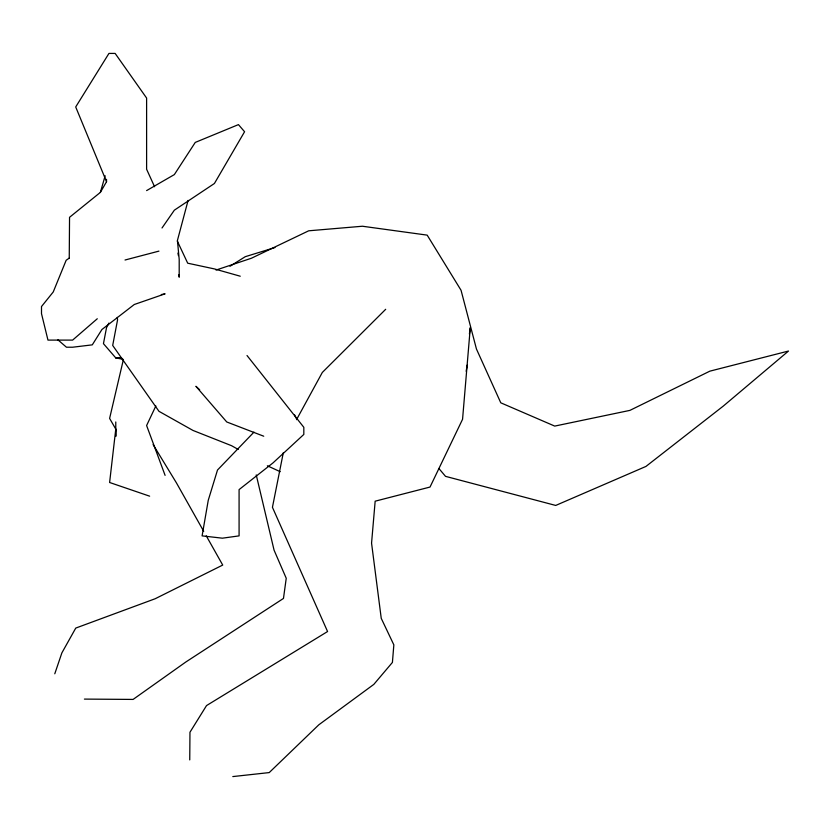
<?xml version="1.0" encoding="UTF-8"?>
<svg xmlns="http://www.w3.org/2000/svg" width="830" height="830" viewBox="0 0 830 830"><rect width="100%" height="100%" fill="white"/><g stroke="black" fill="none" stroke-linecap="round" stroke-linejoin="round"><path stroke-width="1.25" d="M69.243 258.483L69.544 217.304L100.368 192.384L106.531 181.708L106.531 179.332M123.286 360.023L109.612 418.413L115.775 429.1L115.775 436.217L115.775 421.972M189.748 759.907L189.966 732.247L206.525 705.583L327.57 631.537L272.437 507.306L283.3 452.744M232.805 776.579L269.221 772.585L318.803 724.818L373.811 684.397L392.414 662.433L393.845 644.869L381.24 618.34L371.56 543.152L375.16 501.185L430.023 487.054L462.559 419.295L470.288 327.653L469.407 334.002M115.775 429.1L109.612 482.489L149.639 496.174M466.138 371.29L467.28 364.982M188.099 200.414L177.433 240.441L179.197 259.417L179.197 277.21L178.896 274.678M100.368 192.384L105.161 175.773M54.78 673.794L61.877 652.878L75.758 628.082L155.148 598.752L222.72 565.064L206.245 535.817M155.853 405.953L146.609 425.531L165.097 475.372M108.886 323.098L106.531 327.643L103.449 343.662L115.775 357.906L123.172 359.328M296.528 419.669L322.32 372.452L385.691 309.289M162.016 227.98L174.352 210.177L214.42 183.482L244.58 131.731L238.449 124.614L195.257 142.418L174.352 174.591L146.609 190.599M253.959 432.139L217.501 470.029L208.257 500.283L202.095 535.879L222.409 538.182L239.082 535.879L239.082 489.607L272.997 462.912L303.822 434.432L303.822 427.315L247.018 355.52M97.286 318.751L72.625 340.103L47.964 340.103L41.5 313.657L41.5 306.54L53.245 291.963L66.161 260.267L69.305 258.078M229.983 266.285L245.255 256.688L274.969 247.558M216.028 270.061L251.417 258.234L308.708 230.802L362.44 226.237L427.18 235.129L461.055 290.282L476.451 349.025L500.781 402.809L554.72 426.091L629.897 410.383L709.847 371.166L788.5 351.038L723.303 406.077L645.948 466.429L555.716 505.439L445.513 476.347L438.925 468.525M125.029 260.018L158.935 251.117M161.321 294.557L165.097 293.83L134.273 304.506L101.924 329.51L92.286 344.855L72.625 347.22L66.452 347.22L57.924 339.833M119.603 357.906L115.775 357.906L122.124 358.425M84.411 699.099L133.101 699.42L185.806 662.018L283.476 598.44L286.236 578.271L274.066 550.145L256.242 474.926M240.254 276.214L214.451 268.93L187.704 263.193L177.319 241.084M263.743 436.217L226.756 421.972L195.911 386.292L199.667 389.716M280.208 471.689L267.364 465.775M238.251 449.455L231.529 445.689L193.027 430.459L158.987 411.327L112.693 345.446L117.549 319.924L117.289 317.402M153.104 444.579L176.468 482.946L203.713 531.314M294.567 414.855L296.206 418.31M154.577 186.74L146.609 169.247L146.609 98.054L115.142 53.421L108.948 53.421L75.706 106.956L106.531 181.708M177.911 253.088L178.429 255.619"/></g></svg>
